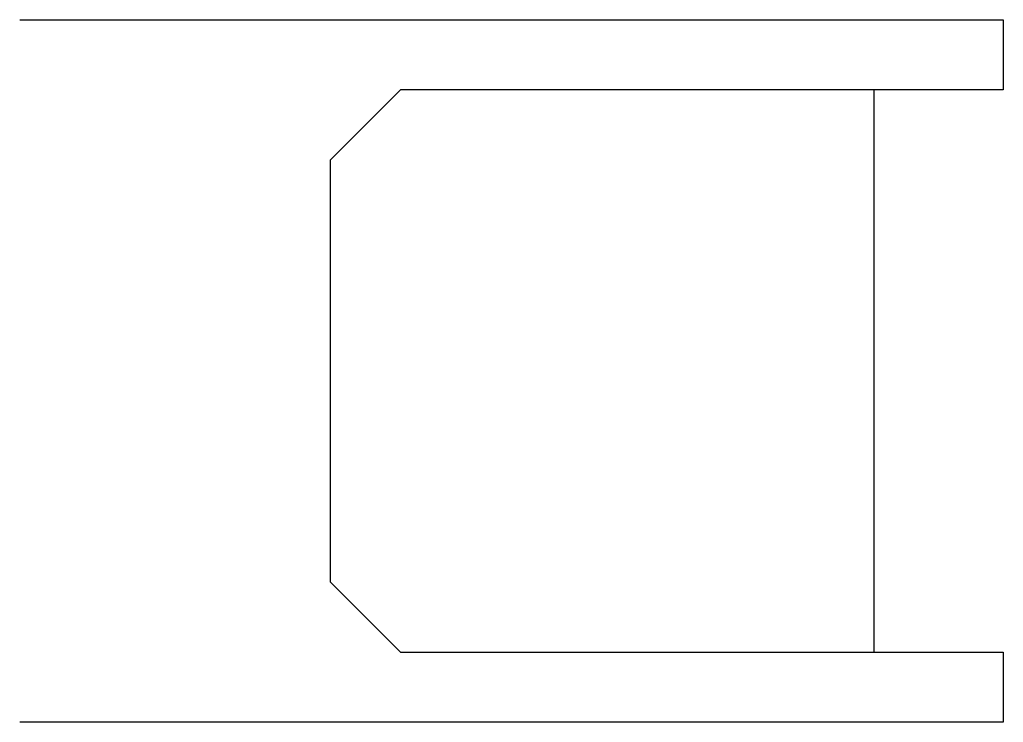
# Model space of a CAD drawing. Header units: metres. Extents: x 0 to 0.7, y 0 to 0.5.
import ezdxf

# ---------------------------------------------------------------- set-up
doc = ezdxf.new("R2010")
doc.units = ezdxf.units.M

msp = doc.modelspace()

# ---------------------------------------------------------------- linework, layer by layer
msp.add_line((0.60792, 0.45), (0.60792, 0.05))
msp.add_lwpolyline([(0, 0.5), (0.7, 0.5), (0.7, 0.45), (0.27092, 0.45), (0.22092, 0.4), (0.22092, 0.1), (0.27092, 0.05), (0.7, 0.05), (0.7, 0), (0, 0)])

doc.saveas('drawing.dxf')
